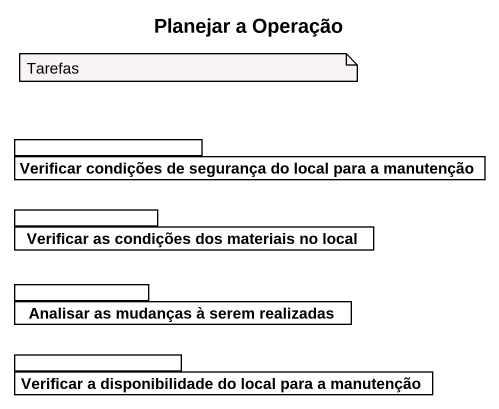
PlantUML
@startuml
title Planejar a Operação
package "Verificar condições de segurança do local para a manutenção" as Verificar_condições_de {
}
package "Verificar as condições dos materiais no local" as Verificar_as_condições_dos {
}
package "Analisar as mudanças à serem realizadas" as Analisar_as_mudanças_à {
}
package "Verificar a disponibilidade do local para a manutenção" as Verificar_a_disponibilidade {
}
note as N1
  Tarefas
end note
@enduml
